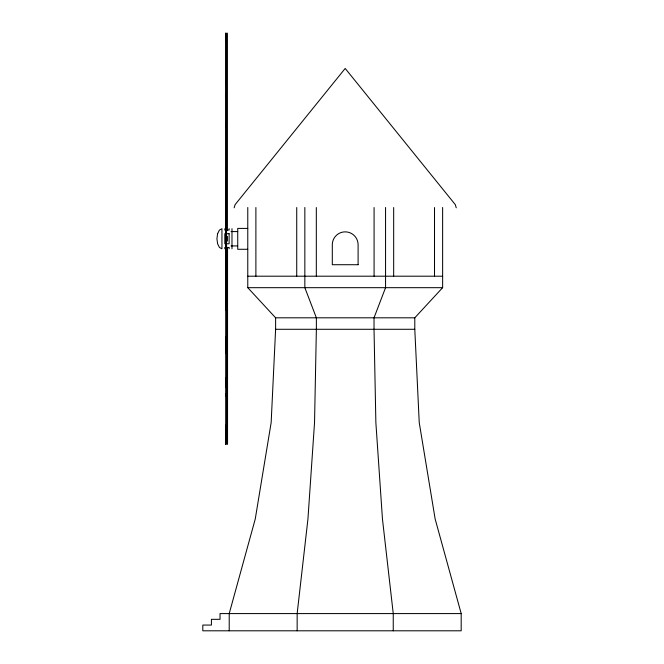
<?xml version="1.0" encoding="UTF-8"?>
<svg xmlns="http://www.w3.org/2000/svg" width="664" height="664" viewBox="0 0 664 664"><rect width="100%" height="100%" fill="white"/><g stroke="black" fill="none" stroke-linecap="round" stroke-linejoin="round"><path stroke-width="1" d="M225.536 285.81L225.536 297.289L225.536 33.2L225.536 39.184M225.536 285.304L225.536 251.374M225.536 246.759L225.536 229.669M225.536 226.125L225.536 203.508M225.536 200.586L225.536 192.195M225.536 191.688L225.536 180.21M225.536 98.297L225.536 94.163M225.677 425.284L225.677 444.299L225.677 180.21L226.54 180.21M225.677 386.863L225.677 377.526M225.677 350.459L225.677 337.046M225.677 308.063L225.677 294.218M225.677 39.184L225.677 38.363L226.54 38.363M226.681 439.128L225.818 439.128L225.818 438.306M247.772 207.475L247.772 287.678L275.61 317.807L275.61 329.286L271.161 422.545L255.25 519.007L229.213 613.586L229.213 630.8M234.16 207.807L235.073 204.67L345.197 68.442L455.33 204.67L456.234 207.807M461.189 613.586L220.033 613.586L220.033 619.321L211.426 619.321L211.426 625.065L202.81 625.065L202.81 630.8L461.189 630.8L461.189 613.586L435.152 519.007L419.233 422.545L414.792 329.286L414.792 317.807L442.631 287.678L442.631 207.475M226.54 40.944L225.677 40.944L225.677 38.363M226.54 81.406L225.677 81.406L225.677 83.988L226.54 83.988M226.54 124.45L225.677 124.45L225.677 127.032L226.54 127.032M226.54 167.494L225.677 167.494L225.677 170.075L226.54 170.075M225.677 191.688L226.54 191.688M225.677 203.167L226.54 203.167M225.677 210.538L226.54 210.538M225.677 213.119L226.54 213.119M225.677 214.646L226.54 214.646M225.677 226.125L226.54 226.125M247.772 228.416L237.729 228.416L237.729 249.282L247.772 249.282M231.031 231.578L237.729 231.578M226.54 236.45L227.395 236.45L227.395 241.04L226.54 241.04M231.031 245.921L237.729 245.921M225.677 251.374L226.54 251.374M225.677 262.853L226.54 262.853M226.681 264.38L225.818 264.38L225.818 266.961L226.681 266.961M225.677 274.224L226.54 274.224M247.772 276.199L442.631 276.199M225.677 285.81L226.54 285.81M247.772 287.678L442.631 287.678M225.677 297.289L226.54 297.289L226.54 33.2L227.395 33.2L227.395 230.159M226.681 307.424L225.818 307.424L225.818 310.005L226.681 310.005M275.61 317.807L414.792 317.807M275.61 329.286L414.792 329.286M226.681 350.459L225.818 350.459L225.818 353.049L226.681 353.049M226.681 393.503L225.818 393.503L225.818 396.093L226.681 396.093M226.681 436.547L225.818 436.547L225.818 439.128M434.513 207.533L434.513 276.199M393.669 207.533L393.669 276.199M393.246 630.8L393.246 613.586L382.456 519.007L375.865 422.545L374.023 329.286L374.023 317.807L385.56 287.678L385.56 207.475M374.081 207.533L374.081 276.199M316.321 207.533L316.321 276.199M304.842 207.475L304.842 287.678L316.371 317.807L316.371 329.286L314.537 422.545L307.938 519.007L297.157 613.586L297.157 630.8M296.725 207.533L296.725 276.199M255.889 207.533L255.889 276.199M231.985 228.707L231.985 248.792M229.121 228.707L229.121 230.051L224.814 230.051L224.814 228.707M229.121 248.792L229.121 247.448L224.814 247.448L224.814 248.792M227.544 247.332L227.544 444.299L226.681 444.299L226.681 247.332M217.593 233.728L216.921 238.749L217.593 243.771L219.435 247.448L221.942 248.792L221.942 228.707L219.435 230.051L217.593 233.728M229.121 233.728L224.814 233.728L224.814 243.771L229.121 243.771L229.121 233.728M358.103 264.72L332.299 264.72L332.299 244.75A12.898 12.898 0 0 1 345.197 231.852A12.898 12.898 0 0 1 358.103 244.75L358.103 264.72"/></g></svg>
